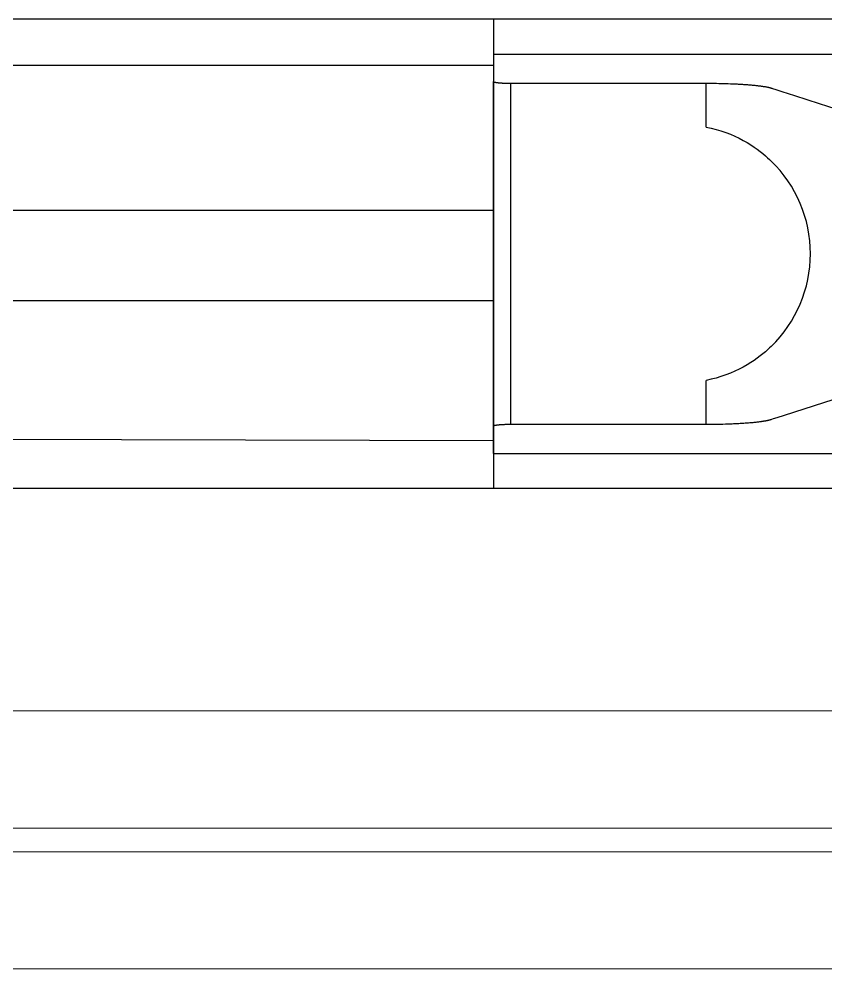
# Model space of a CAD drawing. Header units: millimetres. Extents: x 1269 to 5832, y 527 to 3540.
# Drawn here: x 2103.1 to 2171.9, y 962.9 to 1043.8 of the extents above; entities that cross this region are included whole.
import ezdxf

# ---------------------------------------------------------------- set-up
doc = ezdxf.new("R2010")
doc.units = ezdxf.units.MM
doc.linetypes.add('phl_thick', pattern=[0])
doc.layers.add('projection', color=7, linetype='Continuous')
doc.layers.add('THICK', color=7, linetype='Continuous')

msp = doc.modelspace()

# ---------------------------------------------------------------- linework, layer by layer
for p, q in [((2143.531, 1043.847), (2143.531, 1003.847)), ((2143.531, 1040.863), (2174.031, 1040.863)), ((2143.531, 1040.863), (2143.531, 1038.521)), ((2143.531, 1039.894), (2093.981, 1039.894)), ((2143.531, 1027.527), (2093.981, 1027.527)), ((2143.531, 1019.847), (2093.981, 1019.847)), ((2143.531, 1006.83), (2143.531, 1009.172)), ((2143.531, 1007.895), (2093.981, 1008.041)), ((2143.531, 1006.83), (2174.031, 1006.83)), ((2198.031, 1003.847), (2039.481, 1003.847))]:
    msp.add_line(p, q)
at = {"lineweight": 9}
for p, q in [((2229.031, 984.9), (1970.982, 984.9)), ((1970.982, 974.894), (2229.031, 974.894)), ((2229.031, 972.894), (1970.982, 972.894)), ((2229.031, 962.902), (1970.982, 962.902))]:
    msp.add_line(p, q, dxfattribs=at)
at = {"layer": 'projection', "color": 7, "linetype": 'phl_thick'}
msp.add_line((2039.481, 1043.847), (2198.031, 1043.847), dxfattribs=at)
at = {"layer": 'THICK'}
for p, q in [((2143.531, 1038.52), (2143.531, 1038.521)), ((2143.531, 1038.521), (2143.531, 1038.521)), ((2143.531, 1038.521), (2143.531, 1038.521)), ((2143.531, 1038.521), (2143.531, 1038.521)), ((2143.531, 1038.521), (2143.531, 1038.521)), ((2143.531, 1038.521), (2143.531, 1038.52)), ((2143.531, 1038.518), (2143.531, 1038.52)), ((2143.531, 1038.52), (2143.531, 1038.518)), ((2143.531, 1038.514), (2143.531, 1038.518)), ((2143.531, 1038.518), (2143.532, 1038.516)), ((2143.531, 1038.506), (2143.531, 1038.514)), ((2143.531, 1038.491), (2143.531, 1038.506)), ((2143.531, 1038.243), (2143.531, 1038.491)), ((2143.531, 1037.748), (2143.531, 1038.243)), ((2143.531, 1036.758), (2143.531, 1037.748)), ((2143.532, 1038.516), (2143.533, 1038.513)), ((2143.533, 1038.513), (2143.534, 1038.511)), ((2143.534, 1038.511), (2143.536, 1038.509)), ((2143.536, 1038.509), (2143.538, 1038.507)), ((2143.538, 1038.507), (2143.541, 1038.504)), ((2143.541, 1038.504), (2143.544, 1038.502)), ((2143.544, 1038.502), (2143.547, 1038.5)), ((2143.547, 1038.5), (2143.55, 1038.497)), ((2143.55, 1038.497), (2143.554, 1038.495)), ((2143.554, 1038.495), (2143.559, 1038.493)), ((2143.559, 1038.493), (2143.564, 1038.49)), ((2143.564, 1038.49), (2143.569, 1038.488)), ((2143.569, 1038.488), (2143.574, 1038.485)), ((2143.574, 1038.485), (2143.58, 1038.483)), ((2143.58, 1038.483), (2143.587, 1038.481)), ((2143.587, 1038.481), (2143.594, 1038.478)), ((2143.594, 1038.478), (2143.601, 1038.476)), ((2143.601, 1038.476), (2143.609, 1038.474)), ((2143.609, 1038.474), (2143.617, 1038.471)), ((2143.617, 1038.471), (2143.625, 1038.469)), ((2143.625, 1038.469), (2143.634, 1038.467)), ((2143.634, 1038.467), (2143.644, 1038.464)), ((2143.644, 1038.464), (2143.653, 1038.462)), ((2143.653, 1038.462), (2143.664, 1038.46)), ((2143.664, 1038.46), (2143.674, 1038.457)), ((2143.674, 1038.457), (2143.685, 1038.455)), ((2143.685, 1038.455), (2143.697, 1038.453)), ((2143.697, 1038.453), (2143.709, 1038.451)), ((2143.709, 1038.451), (2143.721, 1038.448)), ((2143.721, 1038.448), (2143.734, 1038.446)), ((2143.734, 1038.446), (2143.747, 1038.444)), ((2143.747, 1038.444), (2143.761, 1038.442)), ((2143.761, 1038.442), (2143.775, 1038.44)), ((2143.775, 1038.44), (2143.789, 1038.437)), ((2143.789, 1038.437), (2143.804, 1038.435)), ((2143.804, 1038.435), (2143.819, 1038.433)), ((2143.819, 1038.433), (2143.834, 1038.431)), ((2143.834, 1038.431), (2143.85, 1038.429)), ((2143.85, 1038.429), (2143.867, 1038.427)), ((2143.867, 1038.427), (2143.883, 1038.425)), ((2143.883, 1038.425), (2143.9, 1038.423)), ((2143.9, 1038.423), (2143.918, 1038.421)), ((2143.918, 1038.421), (2143.935, 1038.419)), ((2143.935, 1038.419), (2143.953, 1038.417)), ((2143.953, 1038.417), (2143.972, 1038.415)), ((2143.972, 1038.415), (2143.99, 1038.414)), ((2143.99, 1038.414), (2144.009, 1038.412)), ((2144.009, 1038.412), (2144.029, 1038.41)), ((2144.029, 1038.41), (2144.048, 1038.408)), ((2144.048, 1038.408), (2144.068, 1038.407)), ((2144.068, 1038.407), (2144.088, 1038.405)), ((2144.088, 1038.405), (2144.109, 1038.404)), ((2144.109, 1038.404), (2144.129, 1038.402)), ((2144.129, 1038.402), (2144.15, 1038.401)), ((2144.15, 1038.401), (2144.171, 1038.399)), ((2144.171, 1038.399), (2144.192, 1038.398)), ((2144.192, 1038.398), (2144.214, 1038.396)), ((2144.214, 1038.396), (2144.236, 1038.395)), ((2144.236, 1038.395), (2144.28, 1038.392)), ((2144.28, 1038.392), (2144.324, 1038.39)), ((2144.324, 1038.39), (2144.369, 1038.388)), ((2144.369, 1038.388), (2144.415, 1038.386)), ((2144.415, 1038.386), (2144.461, 1038.384)), ((2144.461, 1038.384), (2144.507, 1038.382)), ((2144.507, 1038.382), (2144.553, 1038.38)), ((2144.553, 1038.38), (2144.6, 1038.379)), ((2144.6, 1038.379), (2144.693, 1038.377)), ((2144.693, 1038.377), (2144.739, 1038.376)), ((2144.739, 1038.376), (2144.785, 1038.375)), ((2144.785, 1038.375), (2144.831, 1038.375)), ((2144.831, 1038.375), (2144.876, 1038.374)), ((2144.876, 1038.374), (2144.921, 1038.374)), ((2144.921, 1038.374), (2144.965, 1038.374)), ((2144.965, 1038.374), (2144.977, 1038.374)), ((2144.977, 1038.374), (2144.979, 1038.374)), ((2144.979, 1038.374), (2144.981, 1038.374)), ((2144.981, 1038.374), (2144.981, 1038.374)), ((2144.981, 1038.374), (2144.981, 1038.374)), ((2144.981, 1038.374), (2144.981, 1038.373)), ((2144.981, 1038.373), (2144.981, 1038.372)), ((2144.981, 1038.372), (2144.981, 1038.37)), ((2144.981, 1038.37), (2144.981, 1038.367)), ((2144.981, 1038.367), (2144.981, 1038.351)), ((2144.981, 1038.351), (2144.981, 1038.229)), ((2144.981, 1038.229), (2144.981, 1037.739)), ((2144.981, 1037.739), (2144.981, 1036.759)), ((2143.531, 1034.778), (2143.531, 1036.758)), ((2144.981, 1036.759), (2144.981, 1032.839)), ((2143.531, 1018.94), (2143.531, 1034.778)), ((2144.981, 1032.839), (2144.981, 1024.999)), ((2144.981, 1024.999), (2144.981, 1009.319)), ((2143.531, 1011.02), (2143.531, 1018.94)), ((2143.531, 1010.03), (2143.531, 1011.02)), ((2143.531, 1009.535), (2143.531, 1010.03)), ((2143.539, 1009.187), (2143.531, 1009.535))]:
    msp.add_line(p, q, dxfattribs=at)
for points in [[(2144.981, 1038.374), (2154.344, 1038.374), (2159.025, 1038.374), (2161.366, 1038.374), (2161.658, 1038.374), (2161.661, 1038.374), (2161.662, 1038.374), (2161.663, 1038.374), (2161.666, 1038.374), (2161.672, 1038.374), (2161.684, 1038.374), (2161.708, 1038.374), (2161.755, 1038.374), (2161.947, 1038.373), (2162.141, 1038.372), (2162.336, 1038.37), (2162.532, 1038.367), (2162.729, 1038.364), (2162.925, 1038.36), (2163.122, 1038.355), (2163.318, 1038.349), (2163.514, 1038.343), (2163.708, 1038.336), (2163.9, 1038.328), (2163.996, 1038.324), (2164.091, 1038.32), (2164.185, 1038.315), (2164.279, 1038.311), (2164.372, 1038.306), (2164.464, 1038.301), (2164.555, 1038.295), (2164.646, 1038.29), (2164.735, 1038.284), (2164.824, 1038.279), (2164.912, 1038.273), (2164.998, 1038.267), (2165.084, 1038.26), (2165.168, 1038.254), (2165.252, 1038.247), (2165.334, 1038.241), (2165.414, 1038.234), (2165.494, 1038.227), (2165.572, 1038.22), (2165.649, 1038.213), (2165.724, 1038.205), (2165.798, 1038.198), (2165.871, 1038.19), (2165.942, 1038.182), (2166.012, 1038.174), (2166.08, 1038.166), (2166.146, 1038.158), (2166.211, 1038.15), (2166.274, 1038.142), (2166.336, 1038.134), (2166.396, 1038.125), (2166.454, 1038.116), (2166.511, 1038.108), (2166.566, 1038.099), (2166.62, 1038.09), (2166.671, 1038.082), (2166.721, 1038.073), (2166.77, 1038.064), (2166.816, 1038.055), (2166.861, 1038.046), (2166.904, 1038.037), (2166.946, 1038.028), (2166.985, 1038.018), (2167.023, 1038.009), (2167.06, 1038), (2167.094, 1037.991), (2167.127, 1037.982), (2167.159, 1037.973), (2167.188, 1037.963), (2167.192, 1037.962), (2167.192, 1037.962), (2167.193, 1037.962), (2167.194, 1037.962), (2167.198, 1037.96), (2167.206, 1037.958), (2167.239, 1037.947), (2167.306, 1037.925), (2167.571, 1037.84), (2168.101, 1037.669), (2169.162, 1037.328), (2171.284, 1036.644), (2173.406, 1035.961)], [(2161.661, 1034.638), (2161.661, 1038.374)], [(2161.661, 1034.638), (2162.076, 1034.548), (2162.493, 1034.44), (2162.906, 1034.316), (2163.312, 1034.176), (2163.708, 1034.023), (2164.091, 1033.857), (2164.458, 1033.681), (2164.808, 1033.498), (2165.138, 1033.31), (2165.446, 1033.121), (2165.731, 1032.933), (2165.995, 1032.747), (2166.244, 1032.56), (2166.478, 1032.375), (2166.692, 1032.196), (2166.884, 1032.028), (2167.052, 1031.874), (2167.192, 1031.74)], [(2167.192, 1015.953), (2167.052, 1015.819), (2166.884, 1015.666), (2166.692, 1015.497), (2166.478, 1015.318), (2166.244, 1015.133), (2165.995, 1014.946), (2165.731, 1014.76), (2165.446, 1014.572), (2165.138, 1014.383), (2164.808, 1014.195), (2164.458, 1014.012), (2164.091, 1013.836), (2163.708, 1013.671), (2163.312, 1013.517), (2162.906, 1013.377), (2162.493, 1013.253), (2162.076, 1013.145), (2161.661, 1013.055)], [(2161.661, 1009.319), (2161.661, 1013.055)], [(2143.531, 1009.172), (2143.531, 1009.175), (2143.532, 1009.178), (2143.534, 1009.181), (2143.536, 1009.184), (2143.539, 1009.187), (2143.542, 1009.19), (2143.546, 1009.193), (2143.551, 1009.196), (2143.556, 1009.199), (2143.562, 1009.202), (2143.568, 1009.205), (2143.575, 1009.208), (2143.583, 1009.211), (2143.591, 1009.214), (2143.6, 1009.217), (2143.61, 1009.22), (2143.62, 1009.223), (2143.631, 1009.226), (2143.642, 1009.229), (2143.654, 1009.231), (2143.667, 1009.234), (2143.68, 1009.237), (2143.708, 1009.243), (2143.739, 1009.248), (2143.771, 1009.253), (2143.805, 1009.258), (2143.841, 1009.263), (2143.879, 1009.268), (2143.919, 1009.272), (2143.959, 1009.276), (2144.002, 1009.281), (2144.047, 1009.285), (2144.093, 1009.288), (2144.141, 1009.292), (2144.191, 1009.296), (2144.243, 1009.299), (2144.296, 1009.302), (2144.35, 1009.305), (2144.406, 1009.307), (2144.462, 1009.309), (2144.519, 1009.312), (2144.578, 1009.313), (2144.636, 1009.315), (2144.755, 1009.317), (2144.874, 1009.319), (2144.933, 1009.319), (2144.962, 1009.319), (2144.977, 1009.319), (2144.981, 1009.319), (2144.981, 1009.319), (2144.982, 1009.319), (2144.983, 1009.319), (2144.986, 1009.319), (2144.997, 1009.319), (2145.018, 1009.319), (2145.105, 1009.319), (2146.49, 1009.319), (2152.032, 1009.319), (2157.574, 1009.319), (2160.345, 1009.319), (2161.038, 1009.319), (2161.385, 1009.319), (2161.558, 1009.319), (2161.644, 1009.319), (2161.655, 1009.319), (2161.661, 1009.319), (2161.663, 1009.319), (2161.67, 1009.319), (2161.684, 1009.319), (2161.797, 1009.319), (2161.91, 1009.32), (2162.025, 1009.32), (2162.139, 1009.321), (2162.37, 1009.324), (2162.603, 1009.327), (2162.835, 1009.331), (2163.068, 1009.337), (2163.301, 1009.343), (2163.532, 1009.351), (2163.647, 1009.355), (2163.762, 1009.359), (2163.876, 1009.364), (2163.989, 1009.369), (2164.101, 1009.374), (2164.213, 1009.379), (2164.323, 1009.385), (2164.433, 1009.391), (2164.541, 1009.397), (2164.648, 1009.403), (2164.754, 1009.41), (2164.859, 1009.417), (2164.962, 1009.424), (2165.064, 1009.431), (2165.164, 1009.439), (2165.262, 1009.447), (2165.359, 1009.455), (2165.454, 1009.463), (2165.547, 1009.471), (2165.639, 1009.48), (2165.728, 1009.488), (2165.815, 1009.497), (2165.901, 1009.506), (2165.984, 1009.516), (2166.065, 1009.525), (2166.144, 1009.535), (2166.221, 1009.544), (2166.258, 1009.549), (2166.295, 1009.554), (2166.332, 1009.559), (2166.367, 1009.564), (2166.403, 1009.569), (2166.437, 1009.574), (2166.471, 1009.579), (2166.505, 1009.584), (2166.538, 1009.589), (2166.57, 1009.595), (2166.602, 1009.6), (2166.633, 1009.605), (2166.664, 1009.61), (2166.694, 1009.616), (2166.723, 1009.621), (2166.752, 1009.626), (2166.78, 1009.631), (2166.807, 1009.637), (2166.834, 1009.642), (2166.861, 1009.647), (2166.886, 1009.653), (2166.912, 1009.658), (2166.936, 1009.663), (2166.96, 1009.669), (2166.983, 1009.674), (2167.006, 1009.68), (2167.028, 1009.685), (2167.05, 1009.691), (2167.071, 1009.696), (2167.091, 1009.701), (2167.111, 1009.707), (2167.13, 1009.712), (2167.149, 1009.718), (2167.167, 1009.723), (2167.184, 1009.729), (2167.189, 1009.73), (2167.191, 1009.731), (2167.192, 1009.731), (2167.193, 1009.731), (2167.195, 1009.732), (2167.235, 1009.745), (2167.391, 1009.795), (2167.705, 1009.896), (2168.333, 1010.099), (2173.357, 1011.717)]]:
    msp.add_lwpolyline(points, dxfattribs=at)
msp.add_ellipse((2159.531, 1023.847), major_axis=(-11, 0), ratio=1, start_param=2.341287, end_param=3.941898, dxfattribs=at)

doc.saveas('drawing.dxf')
